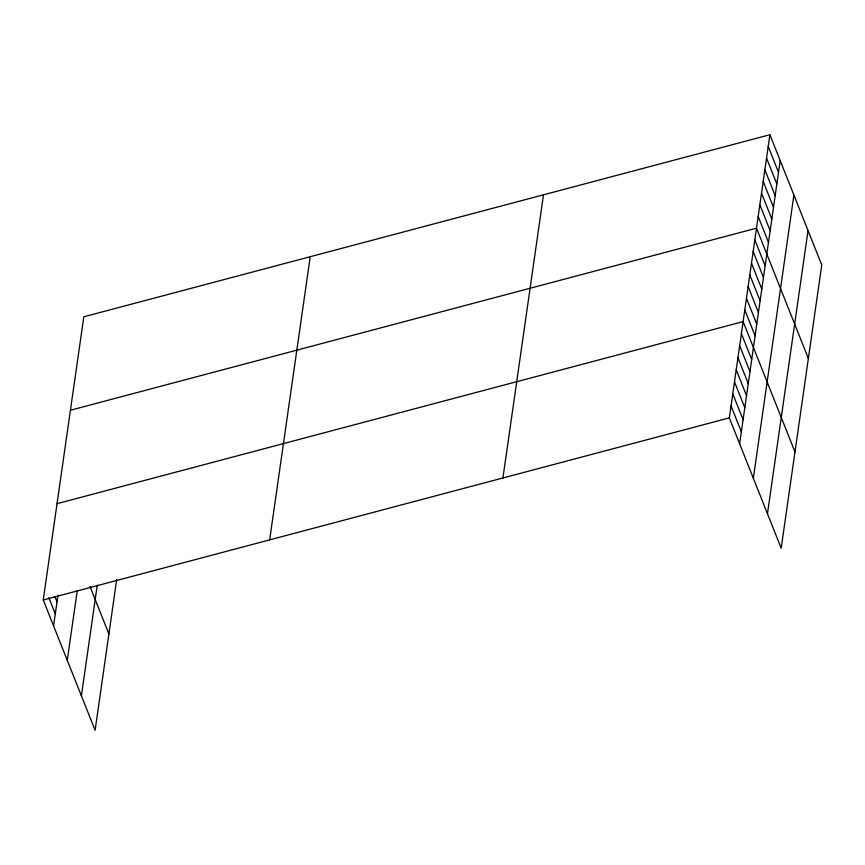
<?xml version="1.0" encoding="UTF-8"?>
<svg xmlns="http://www.w3.org/2000/svg" width="865" height="865" viewBox="0 0 865 865"><rect width="100%" height="100%" fill="white"/><g stroke="black" fill="none" stroke-linecap="round" stroke-linejoin="round"><path stroke-width="1.3" d="M116.71 579.485L95.107 730.265L43.25 599.964L83.819 316.795L769.893 134.735L821.75 265.036L781.182 548.205L729.325 417.892L769.893 134.735M53.554 625.86L57.966 595.109M67.265 660.319L77.234 590.784M81.397 695.817L97.237 585.259M269.653 539.879L310.221 256.71M502.922 477.977L543.49 194.809M739.629 443.799L780.198 160.631M753.339 478.259L793.908 195.09M767.471 513.756L808.04 230.587M70.433 410.237L756.507 228.176L808.364 358.488M57.047 503.679L743.121 321.618L794.978 451.93M43.25 599.964L729.325 417.892M768.217 146.412L778.532 172.319M766.541 158.09L776.857 183.996M764.876 169.778L775.181 195.674M763.2 181.455L773.505 207.351M761.524 193.133L771.829 219.04M759.848 204.81L770.164 230.717M758.183 216.499L768.488 242.395M754.831 239.854L765.136 265.76M753.155 251.542L763.471 277.438M751.49 263.219L761.795 289.115M749.814 274.897L760.119 300.804M748.139 286.575L758.443 312.481M746.463 298.263L756.778 324.159M744.787 309.94L755.102 335.847M741.391 333.652L751.707 359.559M739.672 345.686L749.977 371.593M737.942 357.721L748.257 383.628M736.223 369.755L746.527 395.662M734.493 381.789L744.808 407.696M732.774 393.824L743.078 419.73M731.055 405.858L741.359 431.765M90.014 586.524L108.904 633.991M55.046 596.861L57.004 601.791M48.905 597.791L55.284 613.826"/></g></svg>
